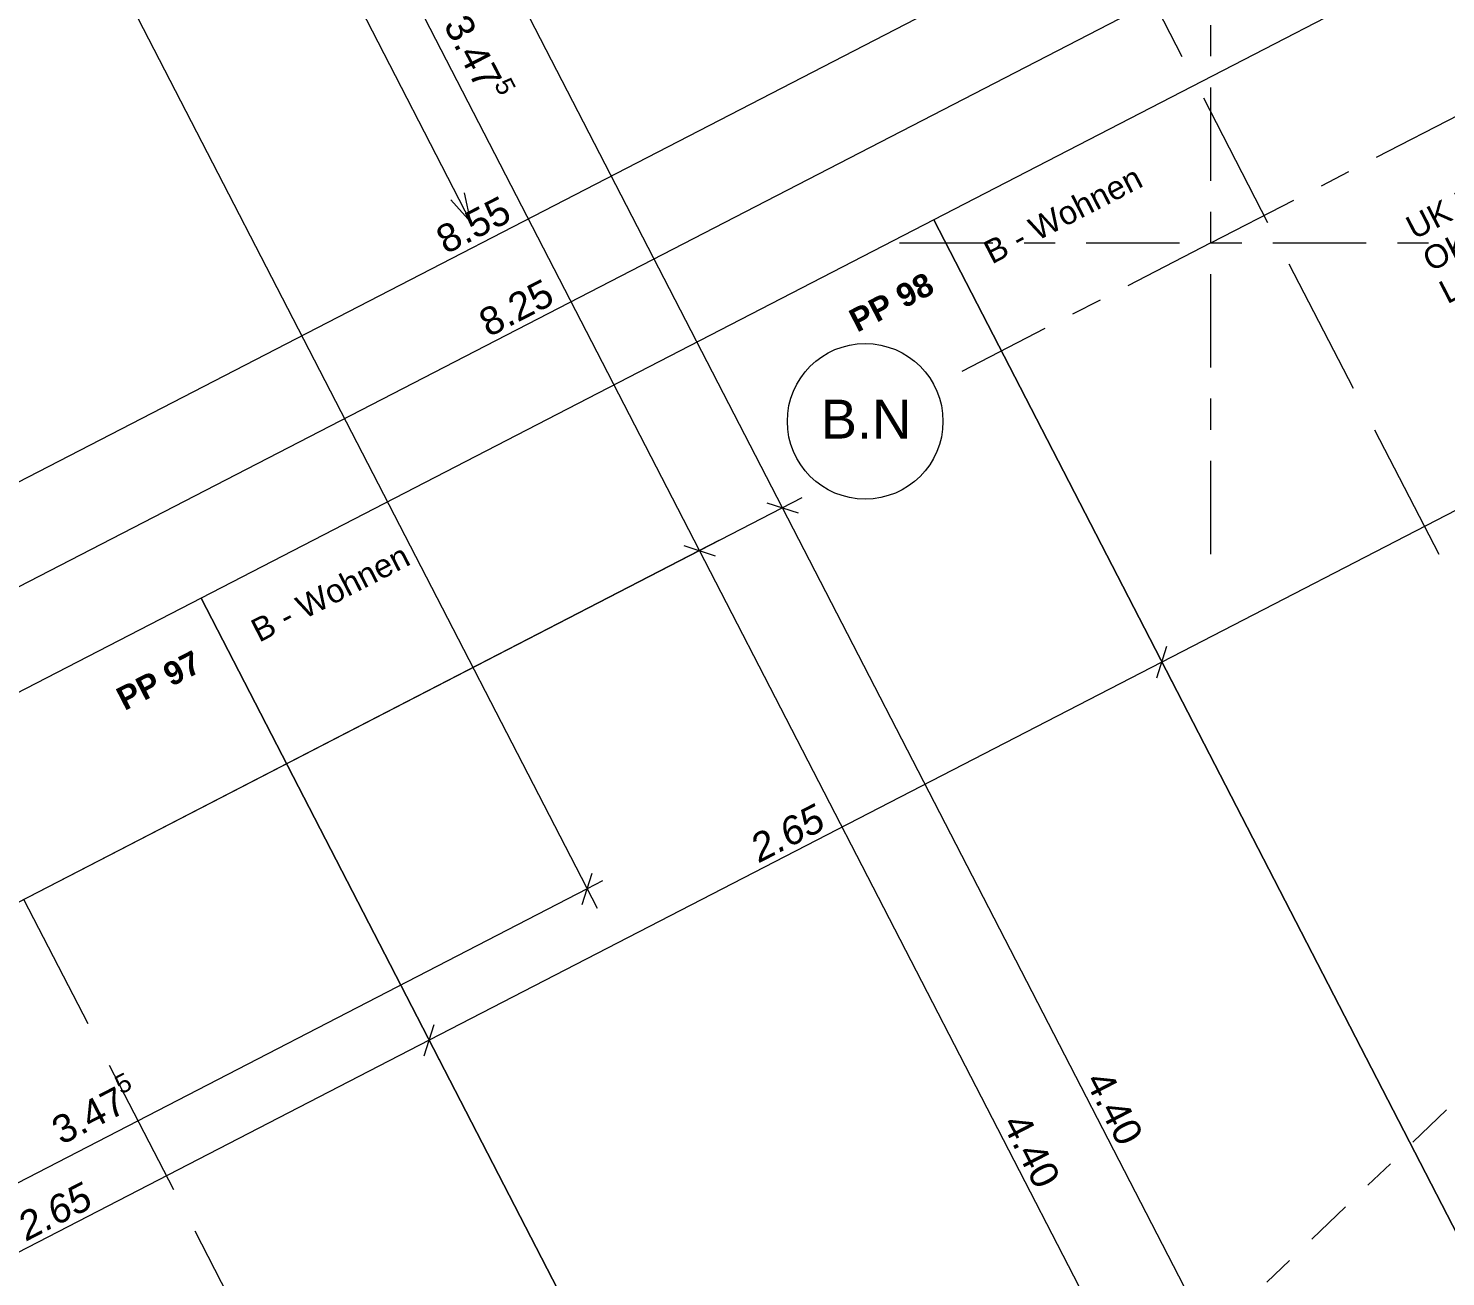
# Model space of a CAD drawing. Header units: metres. Extents: x 2688579.7 to 2688666, y 1281656.9 to 1281721.4.
# Drawn here: x 2688628.04 to 2688632.595, y 1281680.361 to 1281684.372 of the extents above; entities that cross this region are included whole.
import ezdxf

# ---------------------------------------------------------------- set-up
doc = ezdxf.new("R2010")
doc.units = ezdxf.units.M
doc.header["$PDMODE"] = 2
doc.header["$PDSIZE"] = -2
for name, pattern in [('Strich 9_3mm', [0.6, 0.45, -0.15]), ('Strichpunkt 3_1_1mm Achsen', [0.25, 0.15, -0.05, 0, -0.05]), ('Strichpunkt 6_1_1mm', [0.4, 0.3, -0.05, 0, -0.05])]:
    doc.linetypes.add(name, pattern=pattern)
for name, color, linetype in [('00 11 Geometer', 7, 'Continuous'), ('00 14 Achsen', 7, 'Continuous'), ('02 11 Fundamente', 7, 'Continuous'), ('02 12 Unterzüge_Deckenabsätze', 7, 'Continuous'), ('03 14 Rampen', 7, 'Continuous'), ('07 12 Bemassung innen', 7, 'Continuous'), ('07 13 Höhenkoten', 7, 'Continuous'), ('08 11 Beschriftung allgemein', 7, 'Continuous'), ('10 15 Sickerleitungen', 7, 'Continuous')]:
    doc.layers.add(name, color=color, linetype=linetype)
doc.styles.add('ERSTELLTER_STIL_1', font='arial.ttf')
doc.styles.add('ERSTELLTER_STIL_2', font='')
doc.styles.add('ERSTELLTER_STIL_3', font='')
doc.styles.get("Standard").update_dxf_attribs({"font": 'arial.ttf'})
doc.styles.get('ERSTELLTER_STIL_2').set_extended_font_data('Arial', italic=True)
doc.styles.get('ERSTELLTER_STIL_3').set_extended_font_data('Arial', bold=True)
doc.dimstyles.new('ERSTELLTER_STIL__13', dxfattribs={"dimtxt": 0.09, "dimasz": 0.07125, "dimexe": 0.18, "dimexo": 0.5, "dimgap": 0.09, "dimtad": 1, "dimzin": 0, "dimdsep": 46, "dimtxsty": 'ERSTELLTER_STIL_2', "dimblk": 'ARROWHEAD_6', "dimblk1": 'ARROWHEAD_6', "dimblk2": 'ARROWHEAD_6', "dimcen": 0.09, "dimclrd": 256, "dimclre": 256, "dimclrt": 256, "dimazin": 0, "dimtfac": 1, "dimtdec": 4, "dimtmove": 0, "dimatfit": 3, "dimfxl": 1, "dimtolj": 1, "dimtzin": 0, "dimarcsym": 0})
doc.dimstyles.new('ERSTELLTER_STIL__19', dxfattribs={"dimtxt": 0.18, "dimasz": 0.1824, "dimexe": 0.18, "dimexo": 0.0625, "dimgap": 0.09, "dimtad": 0, "dimtih": 1, "dimtoh": 1, "dimdec": 4, "dimzin": 0, "dimdsep": 46, "dimtxsty": 'Standard', "dimcen": 0.09, "dimadec": 0, "dimazin": 0, "dimtfac": 1, "dimtdec": 4, "dimtmove": 0, "dimatfit": 3, "dimldrblk": 'ARROWHEAD_12', "dimfxl": 1, "dimtolj": 1, "dimtzin": 0, "dimarcsym": 0})
doc.dimstyles.new('ERSTELLTER_STIL__2', dxfattribs={"dimtxt": 0.09, "dimasz": 0.07125, "dimexe": 0.18, "dimexo": 0.05, "dimgap": 0.09, "dimtad": 1, "dimzin": 0, "dimdsep": 46, "dimtxsty": 'ERSTELLTER_STIL_1', "dimblk": 'ARROWHEAD_6', "dimblk1": 'ARROWHEAD_6', "dimblk2": 'ARROWHEAD_6', "dimcen": 0.09, "dimclrd": 7, "dimclre": 7, "dimclrt": 7, "dimazin": 0, "dimtfac": 1, "dimtdec": 4, "dimtmove": 0, "dimatfit": 3, "dimfxl": 1, "dimtolj": 1, "dimtzin": 0, "dimarcsym": 0})
doc.dimstyles.new('ERSTELLTER_STIL__4', dxfattribs={"dimtxt": 0.09, "dimasz": 0.07125, "dimexe": 0.18, "dimexo": 0.05, "dimgap": 0.09, "dimtad": 1, "dimzin": 0, "dimdsep": 46, "dimtxsty": 'ERSTELLTER_STIL_1', "dimblk": 'ARROWHEAD_6', "dimblk1": 'ARROWHEAD_6', "dimblk2": 'ARROWHEAD_6', "dimcen": 0.09, "dimclrd": 7, "dimclre": 7, "dimclrt": 7, "dimazin": 0, "dimtfac": 1, "dimtdec": 4, "dimtmove": 2, "dimatfit": 3, "dimfxl": 1, "dimtolj": 1, "dimtzin": 0, "dimarcsym": 0})

# ---------------------------------------------------------------- blocks, each defined once
blk = doc.blocks.new('*D111')
at = {"layer": '07 12 Bemassung innen', "color": 7, "linetype": 'Continuous', "lineweight": 5, "transparency": 16777216}
for p, q in [((233.2878, 32.8839), (240.8857, 36.805)), ((233.9299, 31.6398), (233.2556, 32.9464)), ((227.3783, 29.8341), (233.2878, 32.8839)), ((227.4106, 29.7716), (225.8879, 32.7221))]:
    blk.add_line(p, q, dxfattribs=at)
at = {"layer": '07 12 Bemassung innen', "color": 7, "linetype": 'Continuous', "lineweight": 18, "transparency": 16777216}
for p, q in [((233.3039, 32.9344), (233.2717, 32.8334)), ((227.3944, 29.8846), (227.3622, 29.7836))]:
    blk.add_line(p, q, dxfattribs=at)
at = {"layer": '07 12 Bemassung innen', "color": 7, "lineweight": 18, "transparency": 16777216, "insert": (230.2184, 31.3201), "char_height": 0.09, "attachment_point": 7, "rotation": 27.2973, "style": 'ERSTELLTER_STIL_1'}
blk.add_mtext('\\A1;{\\pql;\\fArial|b0|i0|c0|p38;6.65}', dxfattribs=at)
blk = doc.blocks.new('ARROWHEAD_6')
at = {"color": 0, "linetype": 'Continuous', "lineweight": 0}
for p, q in [((0, 0), (-1, 0)), ((-0.5, -0.5), (0.5, 0.5))]:
    blk.add_line(p, q, dxfattribs=at)
blk = doc.blocks.new('*D112')
at = {"layer": '07 12 Bemassung innen', "color": 7, "linetype": 'Continuous', "lineweight": 5, "transparency": 16777216}
for p, q in [((240.8857, 36.805), (246.1277, 39.5103)), ((241.5277, 35.5609), (240.8534, 36.8675)), ((233.2878, 32.8839), (240.8857, 36.805))]:
    blk.add_line(p, q, dxfattribs=at)
at = {"layer": '07 12 Bemassung innen', "color": 7, "linetype": 'Continuous', "lineweight": 18, "transparency": 16777216}
for p, q in [((240.9018, 36.8555), (240.8695, 36.7545)), ((233.3039, 32.9344), (233.2717, 32.8334))]:
    blk.add_line(p, q, dxfattribs=at)
at = {"layer": '07 12 Bemassung innen', "color": 7, "lineweight": 18, "transparency": 16777216, "insert": (236.9721, 34.8055), "char_height": 0.09, "attachment_point": 7, "rotation": 27.2973, "style": 'ERSTELLTER_STIL_1'}
blk.add_mtext('\\A1;{\\pql;\\fArial|b0|i0|c0|p38;8.55}', dxfattribs=at)
blk = doc.blocks.new('*D198')
at = {"layer": '07 12 Bemassung innen', "color": 7, "linetype": 'Continuous', "lineweight": 18, "transparency": 16777216}
for p, q in [((235.166, 31.9824), (235.2671, 31.9501)), ((236.9546, 28.5167), (237.0556, 28.4844))]:
    blk.add_line(p, q, dxfattribs=at)
at = {"layer": '07 12 Bemassung innen', "color": 7, "linetype": 'Continuous', "lineweight": 5, "transparency": 16777216}
for p, q in [((237.0051, 28.5006), (235.2166, 31.9662)), ((237.0676, 28.5328), (236.9426, 28.4683)), ((237.1427, 28.234), (237.0051, 28.5006))]:
    blk.add_line(p, q, dxfattribs=at)
at = {"layer": '07 12 Bemassung innen', "color": 7, "lineweight": 18, "transparency": 16777216, "insert": (236.0719, 30.348), "char_height": 0.09, "attachment_point": 7, "rotation": 297.2973, "style": 'ERSTELLTER_STIL_1'}
blk.add_mtext('\\A1;{\\pql;\\fArial|b0|i0|c0|p38;3.90}', dxfattribs=at)
blk = doc.blocks.new('*D253')
at = {"layer": '07 12 Bemassung innen', "color": 7, "linetype": 'Continuous', "lineweight": 5, "transparency": 16777216}
for p, q in [((246.132, 39.1749), (241.1565, 36.6072)), ((241.1243, 36.6697), (241.7757, 35.4075)), ((241.1565, 36.6072), (240.89, 36.4696)), ((240.8577, 36.5321), (241.5091, 35.2699)), ((240.89, 36.4696), (233.5587, 32.6861))]:
    blk.add_line(p, q, dxfattribs=at)
at = {"layer": '07 12 Bemassung innen', "color": 7, "linetype": 'Continuous', "lineweight": 18, "transparency": 16777216}
for p, q in [((241.1404, 36.5567), (241.1727, 36.6577)), ((240.8738, 36.4191), (240.9061, 36.5201))]:
    blk.add_line(p, q, dxfattribs=at)
at = {"layer": '07 12 Bemassung innen', "color": 7, "lineweight": 18, "transparency": 16777216, "insert": (240.9543, 36.5231), "char_height": 0.09, "attachment_point": 7, "rotation": 27.2973, "style": 'ERSTELLTER_STIL_1'}
blk.add_mtext('\\A1;{\\pql;\\fArial|b0|i0|c0|p38;30}', dxfattribs=at)
blk = doc.blocks.new('*D254')
at = {"layer": '07 12 Bemassung innen', "color": 7, "linetype": 'Continuous', "lineweight": 18, "transparency": 16777216}
for p, q in [((240.8738, 36.4191), (240.9061, 36.5201)), ((233.5426, 32.6356), (233.5748, 32.7366))]:
    blk.add_line(p, q, dxfattribs=at)
at = {"layer": '07 12 Bemassung innen', "color": 7, "linetype": 'Continuous', "lineweight": 5, "transparency": 16777216}
for p, q in [((240.89, 36.4696), (233.5587, 32.6861)), ((233.5264, 32.7486), (234.1778, 31.4864)), ((233.5587, 32.6861), (233.2921, 32.5485))]:
    blk.add_line(p, q, dxfattribs=at)
at = {"layer": '07 12 Bemassung innen', "color": 7, "lineweight": 18, "transparency": 16777216, "insert": (237.1097, 34.5389), "char_height": 0.09, "attachment_point": 7, "rotation": 27.2973, "style": 'ERSTELLTER_STIL_1'}
blk.add_mtext('\\A1;{\\pql;\\fArial|b0|i0|c0|p38;8.25}', dxfattribs=at)
blk = doc.blocks.new('*D456')
at = {"layer": '07 12 Bemassung innen', "color": 7, "linetype": 'Continuous', "lineweight": 5, "transparency": 16777216}
for p, q in [((239.8047, 29.9454), (237.7867, 33.8554)), ((239.8672, 29.9776), (239.7422, 29.9131)), ((239.9423, 29.6788), (239.8047, 29.9454)), ((240.0048, 29.711), (239.8798, 29.6465)), ((239.9681, 29.6288), (239.9423, 29.6788))]:
    blk.add_line(p, q, dxfattribs=at)
at = {"layer": '07 12 Bemassung innen', "color": 7, "linetype": 'Continuous', "lineweight": 18, "transparency": 16777216}
for p, q in [((239.7542, 29.9615), (239.8552, 29.9293)), ((239.8918, 29.6949), (239.9928, 29.6627))]:
    blk.add_line(p, q, dxfattribs=at)
at = {"layer": '07 12 Bemassung innen', "color": 7, "lineweight": 18, "transparency": 16777216, "insert": (239.8582, 29.881), "char_height": 0.09, "attachment_point": 7, "rotation": 297.2982, "style": 'ERSTELLTER_STIL_1'}
blk.add_mtext('\\A1;{\\pql;\\fArial|b0|i0|c0|p38;30}', dxfattribs=at)
blk = doc.blocks.new('*D457')
at = {"layer": '07 12 Bemassung innen', "color": 7, "linetype": 'Continuous', "lineweight": 5, "transparency": 16777216}
for p, q in [((237.8492, 33.8876), (234.0159, 31.9092)), ((239.8047, 29.9454), (237.7867, 33.8554)), ((239.8672, 29.9776), (239.7422, 29.9131))]:
    blk.add_line(p, q, dxfattribs=at)
at = {"layer": '07 12 Bemassung innen', "color": 7, "linetype": 'Continuous', "lineweight": 18, "transparency": 16777216}
for p, q in [((237.7362, 33.8715), (237.8373, 33.8393)), ((239.7542, 29.9615), (239.8552, 29.9293))]:
    blk.add_line(p, q, dxfattribs=at)
at = {"layer": '07 12 Bemassung innen', "color": 7, "lineweight": 18, "transparency": 16777216, "insert": (238.7568, 32.015), "char_height": 0.09, "attachment_point": 7, "rotation": 297.2982, "style": 'ERSTELLTER_STIL_1'}
blk.add_mtext('\\A1;{\\pql;\\fArial|b0|i0|c0|p38;4.40}', dxfattribs=at)
blk = doc.blocks.new('*D458')
at = {"layer": '07 12 Bemassung innen', "color": 7, "linetype": 'Continuous', "lineweight": 5, "transparency": 16777216}
for p, q in [((236.193, 36.9434), (234.5997, 40.0307)), ((236.2555, 36.9757), (235.5093, 36.5906)), ((237.7867, 33.8554), (236.193, 36.9434)), ((237.8492, 33.8876), (234.0159, 31.9092))]:
    blk.add_line(p, q, dxfattribs=at)
at = {"layer": '07 12 Bemassung innen', "color": 7, "linetype": 'Continuous', "lineweight": 18, "transparency": 16777216}
for p, q in [((236.1425, 36.9595), (236.2435, 36.9273)), ((237.7362, 33.8715), (237.8373, 33.8393))]:
    blk.add_line(p, q, dxfattribs=at)
at = {"layer": '07 12 Bemassung innen', "color": 7, "lineweight": 18, "transparency": 16777216, "insert": (236.9393, 35.5334), "char_height": 0.09, "attachment_point": 7, "rotation": 297.2982, "style": 'ERSTELLTER_STIL_1'}
blk.add_mtext('\\A1;{\\pql;\\fArial|b0|i0|c0|p38;3.47\\fArial|b0|i0|c0|p38;\\A1{\\H.66x;\\S5^  ;}}', dxfattribs=at)
blk = doc.blocks.new('*D463')
at = {"layer": '07 12 Bemassung innen', "color": 7, "linetype": 'Continuous', "lineweight": 5, "transparency": 16777216}
for p, q in [((240.0713, 30.083), (238.0533, 33.993)), ((240.1338, 30.1152), (240.0088, 30.0507)), ((240.2089, 29.8164), (240.0713, 30.083)), ((240.2714, 29.8486), (240.1464, 29.7841)), ((240.2347, 29.7664), (240.2089, 29.8164))]:
    blk.add_line(p, q, dxfattribs=at)
at = {"layer": '07 12 Bemassung innen', "color": 7, "linetype": 'Continuous', "lineweight": 18, "transparency": 16777216}
for p, q in [((240.0208, 30.0991), (240.1218, 30.0668)), ((240.1584, 29.8325), (240.2594, 29.8003))]:
    blk.add_line(p, q, dxfattribs=at)
at = {"layer": '07 12 Bemassung innen', "color": 7, "lineweight": 18, "transparency": 16777216, "insert": (240.1248, 30.0186), "char_height": 0.09, "attachment_point": 7, "rotation": 297.2982, "style": 'ERSTELLTER_STIL_1'}
blk.add_mtext('\\A1;{\\pql;\\fArial|b0|i0|c0|p38;30}', dxfattribs=at)
blk = doc.blocks.new('*D464')
at = {"layer": '07 12 Bemassung innen', "color": 7, "linetype": 'Continuous', "lineweight": 5, "transparency": 16777216}
for p, q in [((238.1158, 34.0252), (234.0159, 31.9092)), ((240.0713, 30.083), (238.0533, 33.993)), ((240.1338, 30.1152), (240.0088, 30.0507))]:
    blk.add_line(p, q, dxfattribs=at)
at = {"layer": '07 12 Bemassung innen', "color": 7, "linetype": 'Continuous', "lineweight": 18, "transparency": 16777216}
for p, q in [((238.0028, 34.0091), (238.1039, 33.9768)), ((240.0208, 30.0991), (240.1218, 30.0668))]:
    blk.add_line(p, q, dxfattribs=at)
at = {"layer": '07 12 Bemassung innen', "color": 7, "lineweight": 18, "transparency": 16777216, "insert": (239.0234, 32.1526), "char_height": 0.09, "attachment_point": 7, "rotation": 297.2982, "style": 'ERSTELLTER_STIL_1'}
blk.add_mtext('\\A1;{\\pql;\\fArial|b0|i0|c0|p38;4.40}', dxfattribs=at)
blk = doc.blocks.new('*D465')
at = {"layer": '07 12 Bemassung innen', "color": 7, "linetype": 'Continuous', "lineweight": 5, "transparency": 16777216}
for p, q in [((234.9287, 40.2006), (231.0955, 38.2222)), ((238.0533, 33.993), (234.8663, 40.1683)), ((238.1158, 34.0252), (234.0159, 31.9092)), ((240.0713, 30.083), (238.0533, 33.993))]:
    blk.add_line(p, q, dxfattribs=at)
at = {"layer": '07 12 Bemassung innen', "color": 7, "linetype": 'Continuous', "lineweight": 18, "transparency": 16777216}
for p, q in [((234.8157, 40.1844), (234.9168, 40.1522)), ((238.0028, 34.0091), (238.1039, 33.9768))]:
    blk.add_line(p, q, dxfattribs=at)
at = {"layer": '07 12 Bemassung innen', "color": 7, "lineweight": 18, "transparency": 16777216, "insert": (236.3508, 37.4118), "char_height": 0.09, "attachment_point": 7, "rotation": 297.2982, "style": 'ERSTELLTER_STIL_1'}
blk.add_mtext('\\A1;{\\pql;\\fArial|b0|i0|c0|p38;6.95}', dxfattribs=at)
blk = doc.blocks.new('*D466')
at = {"layer": '07 12 Bemassung innen', "color": 7, "linetype": 'Continuous', "lineweight": 5, "transparency": 16777216}
for p, q in [((232.9105, 44.1111), (232.7855, 44.0466)), ((234.8663, 40.1683), (232.848, 44.0789)), ((238.0533, 33.993), (234.8663, 40.1683))]:
    blk.add_line(p, q, dxfattribs=at)
at = {"layer": '07 12 Bemassung innen', "color": 7, "linetype": 'Continuous', "lineweight": 18, "transparency": 16777216}
for p, q in [((232.7975, 44.095), (232.8985, 44.0627)), ((234.8157, 40.1844), (234.9168, 40.1522))]:
    blk.add_line(p, q, dxfattribs=at)
at = {"layer": '07 12 Bemassung innen', "color": 7, "lineweight": 18, "transparency": 16777216, "insert": (233.8182, 42.2382), "char_height": 0.09, "attachment_point": 7, "rotation": 297.2982, "style": 'ERSTELLTER_STIL_1'}
blk.add_mtext('\\A1;{\\pql;\\fArial|b0|i0|c0|p38;4.40}', dxfattribs=at)
blk = doc.blocks.new('*D468')
at = {"layer": '07 12 Bemassung innen', "color": 7, "linetype": 'Continuous', "lineweight": 5, "transparency": 16777216}
for p, q in [((235.4878, 36.5232), (237.4578, 32.7062)), ((237.4255, 32.7687), (234.3383, 31.1754)), ((237.4755, 32.7945), (237.4255, 32.7687)), ((234.3383, 31.1754), (234.0717, 31.0378))]:
    blk.add_line(p, q, dxfattribs=at)
at = {"layer": '07 12 Bemassung innen', "color": 7, "linetype": 'Continuous', "lineweight": 18, "transparency": 16777216}
for p, q in [((237.4094, 32.7182), (237.4417, 32.8192)), ((234.3222, 31.1249), (234.3545, 31.2259))]:
    blk.add_line(p, q, dxfattribs=at)
at = {"layer": '07 12 Bemassung innen', "color": 7, "lineweight": 18, "transparency": 16777216, "insert": (235.748, 31.9214), "char_height": 0.09, "attachment_point": 7, "rotation": 27.2982, "style": 'ERSTELLTER_STIL_1'}
blk.add_mtext('\\A1;{\\pql;\\fArial|b0|i0|c0|p38;3.47\\fArial|b0|i0|c0|p38;\\A1{\\H.66x;\\S5^  ;}}', dxfattribs=at)
blk = doc.blocks.new('*D536')
at = {"layer": '07 12 Bemassung innen', "color": 253, "linetype": 'Continuous', "lineweight": 13, "true_color": 0x9f9f9f, "transparency": 16777216}
for p, q in [((241.5955, 34.7754), (241.66, 34.6504)), ((241.6116, 34.6624), (241.6439, 34.7634)), ((241.7611, 34.7817), (241.6278, 34.7129)), ((241.6278, 34.7129), (239.2729, 33.4976)), ((239.2406, 33.5601), (239.3051, 33.4351)), ((239.2567, 33.4471), (239.289, 33.5481)), ((239.2729, 33.4976), (236.9179, 32.2823))]:
    blk.add_line(p, q, dxfattribs=at)
at = {"layer": '07 12 Bemassung innen', "color": 253, "lineweight": 13, "true_color": 0x9f9f9f, "transparency": 16777216, "char_height": 0.09, "attachment_point": 7, "rotation": 27.2969, "style": 'ERSTELLTER_STIL_2'}
for s, insert in [('\\A1;{\\pql;\\fArial|b0|i1|c0|p38;15}', (241.4648, 34.649)), ('\\A1;{\\pql;\\fArial|b0|i1|c0|p38;2.65}', (240.3357, 34.0663))]:
    blk.add_mtext(s, dxfattribs=dict(at, insert=insert))
blk = doc.blocks.new('*D537')
at = {"layer": '07 12 Bemassung innen', "color": 253, "linetype": 'Continuous', "lineweight": 13, "true_color": 0x9f9f9f, "transparency": 16777216}
for p, q in [((239.2567, 33.4471), (239.289, 33.5481)), ((239.2729, 33.4976), (236.9179, 32.2823)), ((236.9018, 32.2318), (236.9341, 32.3328))]:
    blk.add_line(p, q, dxfattribs=at)
at = {"layer": '07 12 Bemassung innen', "color": 253, "lineweight": 13, "true_color": 0x9f9f9f, "transparency": 16777216, "insert": (237.9808, 32.851), "char_height": 0.09, "attachment_point": 7, "rotation": 27.2969, "style": 'ERSTELLTER_STIL_2'}
blk.add_mtext('\\A1;{\\pql;\\fArial|b0|i1|c0|p38;2.65}', dxfattribs=at)
blk = doc.blocks.new('*D538')
at = {"layer": '07 12 Bemassung innen', "color": 253, "linetype": 'Continuous', "lineweight": 13, "true_color": 0x9f9f9f, "transparency": 16777216}
for p, q in [((239.2729, 33.4976), (236.9179, 32.2823)), ((236.8857, 32.3448), (236.9502, 32.2198)), ((236.9018, 32.2318), (236.9341, 32.3328)), ((236.9179, 32.2823), (234.563, 31.067)), ((234.5308, 31.1295), (234.5953, 31.0045)), ((234.5469, 31.0165), (234.5792, 31.1175)), ((234.563, 31.067), (234.2965, 30.9294))]:
    blk.add_line(p, q, dxfattribs=at)
at = {"layer": '07 12 Bemassung innen', "color": 253, "lineweight": 13, "true_color": 0x9f9f9f, "transparency": 16777216, "insert": (235.6258, 31.6357), "char_height": 0.09, "attachment_point": 7, "rotation": 27.2969, "style": 'ERSTELLTER_STIL_2'}
blk.add_mtext('\\A1;{\\pql;\\fArial|b0|i1|c0|p38;2.65}', dxfattribs=at)
blk = doc.blocks.new('ARROWHEAD_12')
at = {"color": 0, "linetype": 'Continuous', "lineweight": 0}
blk.add_line((0, 0), (-1, 0), dxfattribs=at)
at = {"color": 0, "linetype": 'Continuous', "lineweight": 0, "const_width": 0.25, "flags": 128}
for points in [[(0.125, 0, 0.414214), (0, 0.125)], [(-0.125, 0, 0.414214), (0, -0.125)]]:
    blk.add_lwpolyline(points, format="xyb", dxfattribs=at)
at = {"color": 0, "linetype": 'Continuous', "lineweight": 0}
blk.add_circle((0, 0), 0.25, dxfattribs=at)
blk = doc.blocks.new('A$C08e27e3d')
at = {"layer": '00 11 Geometer', "color": 250, "linetype": 'Continuous', "lineweight": 13, "true_color": 0x3f3f3f}
blk.add_open_spline([(61.1024, 48.4842), (56.7735, 47.3408), (52.4636, 46.1654), (48.1347, 45.022), (44.678, 44.109), (41.2024, 43.228), (37.7457, 42.315), (37.7457, 42.315), (36.511, 46.2983), (35.8937, 48.29), (35.8937, 48.29), (32.7797, 46.7253), (31.2227, 45.943), (31.2227, 45.943), (21.4427, 43.8217), (16.5527, 42.761), (16.5527, 42.761), (7.358, 41.145), (2.7607, 40.337), (2.7607, 40.337), (2.8527, 38.8203), (2.8987, 38.062), (2.8987, 38.062), (4.8573, 28.42), (5.8367, 23.599), (5.8367, 23.599), (7.25, 21.697), (7.9567, 20.746), (7.9567, 20.746), (10.0487, 18.484), (11.0947, 17.353), (11.0947, 17.353), (13.3607, 15.2537), (14.4937, 14.204), (14.4937, 14.204), (16.143, 13), (16.9677, 12.398), (16.9677, 12.398), (20.3197, 9.7767), (21.9957, 8.466), (21.9957, 8.466), (24.6377, 6.944), (25.9587, 6.183), (25.9587, 6.183), (28.6093, 5.3337), (29.8403, 4.9574), (31.0712, 4.5812), (32.3963, 4.2851), (33.8154, 4.0693), (35.2346, 3.8534), (36.5267, 3.7447), (37.6917, 3.743), (38.8567, 3.7413), (39.7704, 3.7444), (40.433, 3.7523), (41.0955, 3.7601), (41.9579, 3.7965), (43.0202, 3.8615), (44.0825, 3.9265), (45.4172, 4.0562), (47.0242, 4.2505), (49.4347, 4.542), (51.8452, 4.8335), (54.2557, 5.125), (54.2557, 5.125), (66.345, 7.4217), (72.3897, 8.57), (72.3897, 8.57), (76.099, 9.5253), (77.9537, 10.003), (77.9537, 10.003), (81.433, 12.119), (83.1727, 13.177), (83.1727, 13.177), (79.772, 18.6823), (78.0717, 21.435), (77.2604, 22.7484), (76.449, 24.0617), (75.6377, 25.375), (75.6377, 25.375), (73.883, 28.157), (73.0057, 29.548), (71.2765, 32.2896), (69.5477, 35.0313), (67.8187, 37.773), (67.8187, 37.773), (61.1024, 48.4842), (61.1024, 48.4842)], degree=3, knots=[0, 0, 0, 0, 1, 1, 1, 2, 2, 2, 3, 3, 3, 4, 4, 4, 5, 5, 5, 6, 6, 6, 7, 7, 7, 8, 8, 8, 9, 9, 9, 10, 10, 10, 11, 11, 11, 12, 12, 12, 13, 13, 13, 14, 14, 14, 15, 15, 15, 16, 16, 16, 17, 17, 17, 18, 18, 18, 19, 19, 19, 20, 20, 20, 21, 21, 21, 22, 22, 22, 23, 23, 23, 24, 24, 24, 25, 25, 25, 26, 26, 26, 27, 27, 27, 28, 28, 28, 29, 29, 29, 29], dxfattribs=at)
at = {"layer": '00 14 Achsen', "color": 7, "linetype": 'Strichpunkt 6_1_1mm', "lineweight": 13}
for q in [(69.2001, 38.139), (48.0932, 27.2465)]:
    blk.add_line((48.9818, 27.7051), q, dxfattribs=at)
at = {"layer": '00 14 Achsen', "color": 7, "linetype": 'Continuous', "lineweight": 13}
blk.add_circle((47.871, 27.1319), 0.25, dxfattribs=at)
at = {"layer": '00 14 Achsen', "color": 7, "linetype": 'Strichpunkt 6_1_1mm', "lineweight": 13}
blk.add_point((48.9818, 27.7051), dxfattribs=at)
blk.add_point((48.9818, 27.7051), dxfattribs=at)
at = {"layer": '02 11 Fundamente', "color": 7, "linetype": 'Strich 9_3mm', "lineweight": 5}
for points in [[(51.9624, 31.0719), (48.4078, 29.2376), (50.2422, 25.683), (53.7968, 27.5174)], [(42.6444, 21.7619), (46.1989, 23.5963), (44.3646, 27.1508), (40.81, 25.3165)]]:
    blk.add_lwpolyline(points, close=True, dxfattribs=at)
at = {"layer": '02 12 Unterzüge_Deckenabsätze', "color": 7, "linetype": 'Strichpunkt 3_1_1mm Achsen', "lineweight": 5}
blk.add_line((45.4077, 20.7685), (65.4493, 39.9729), dxfattribs=at)
at = {"layer": '03 14 Rampen', "color": 253, "linetype": 'Continuous', "lineweight": 13, "true_color": 0x9f9f9f, "flags": 128}
for points in [[(48.0912, 27.7796), (50.3842, 23.3363), (52.7391, 24.5516), (50.4461, 28.9949)], [(48.0912, 27.7796), (45.7363, 26.5643), (48.0293, 22.1211), (50.3842, 23.3363)], [(45.7363, 26.5643), (43.3814, 25.349), (45.6744, 20.9058), (48.0293, 22.1211)]]:
    blk.add_lwpolyline(points, close=True, dxfattribs=at)
at = {"layer": '10 15 Sickerleitungen', "color": 8, "linetype": 'Continuous', "lineweight": 13}
for q in [(46.1454, 28.6608), (46.539, 27.8436), (46.5834, 27.8665)]:
    blk.add_line((46.604, 27.7722), q, dxfattribs=at)
at = {"layer": '00 14 Achsen', "color": 7, "lineweight": 5, "insert": (47.7281, 27.139), "char_height": 0.125, "attachment_point": 4, "style": 'ERSTELLTER_STIL_1'}
blk.add_mtext('\\A1;{\\pql;\\pt0;\\fArial|b0|i0|c0|p38;B.N}', dxfattribs=at)
at = {"layer": '07 13 Höhenkoten', "color": 7, "linetype": 'Continuous', "lineweight": 5, "insert": (49.6767, 27.6344), "char_height": 0.075, "attachment_point": 4, "rotation": 27.2973, "line_spacing_factor": 0.930849, "style": 'ERSTELLTER_STIL_1'}
blk.add_mtext('\\A1;{\\pql;\\pt0.46875;\\fArial|b0|i0|c0|p38;UK R.ST.^I\\fArial|b0|i0|c0|p38;-9.15\\fArial|b0|i0|c0|p38;=\\fArial|b0|i0|c0|p38; \\fArial|b0|i0|c0|p38;399.15\\P\\pql;\\pt0.46875;\\fArial|b0|i0|c0|p38;OK R.ST.^I\\fArial|b0|i0|c0|p38;-6.57\\fArial|b0|i0|c0|p38;= \\fArial|b0|i0|c0|p38;401.73\\P\\pql;\\pt0.46875;\\fArial|b0|i0|c0|p38;Länge      ^I\\fArial|b0|i0|c0|p38;2.58}', dxfattribs=at)
at = {"layer": '08 11 Beschriftung allgemein', "color": 253, "linetype": 'Continuous', "lineweight": 13, "true_color": 0x9f9f9f, "char_height": 0.075, "rotation": 27.2913}
for s, insert, attachment_point, style in [('\\A1;{\\pql;\\fArial|b0|i0|c0|p38;B\\fArial|b0|i0|c0|p38; - Wohnen}', (48.2785, 27.6346), 7, 'ERSTELLTER_STIL_1'), ('\\A1;{\\pqr;\\fArial|b1|i0|c0|p38;PP \\fArial|b1|i0|c0|p38;98}', (48.0996, 27.5462), 9, 'ERSTELLTER_STIL_3'), ('\\A1;{\\pql;\\fArial|b0|i0|c0|p38;B\\fArial|b0|i0|c0|p38; - Wohnen}', (45.9236, 26.4194), 7, 'ERSTELLTER_STIL_1'), ('\\A1;{\\pqr;\\fArial|b1|i0|c0|p38;PP 9\\fArial|b1|i0|c0|p38;7}', (45.7447, 26.3309), 9, 'ERSTELLTER_STIL_3')]:
    blk.add_mtext(s, dxfattribs=dict(at, insert=insert, attachment_point=attachment_point, style=style))
at = {"layer": '07 12 Bemassung innen', "color": 7, "linetype": 'Continuous', "lineweight": 5}
for base, p1, p2, angle, dimstyle, picture, middle, turn in [((42.3997, 36.9399), (40.6027, 31.0603), (45.1379, 38.3531), 117.2982, 'ERSTELLTER_STIL__2', '*D466', (43.4635, 35.016), 297.2982), ((44.4179, 33.0293), (43.5231, 24.7473), (40.6027, 31.0603), 117.2982, 'ERSTELLTER_STIL__4', '*D465', (45.9961, 30.1896), 297.2982), ((45.7447, 29.8044), (43.5231, 24.7473), (45.0166, 29.4287), 117.2982, 'ERSTELLTER_STIL__2', '*D458', (46.6417, 28.2038), 297.2982), ((50.4373, 29.666), (43.5045, 24.4564), (51.1023, 28.3775), 27.2973, 'ERSTELLTER_STIL__2', '*D112', (46.607, 27.7601), 27.2973), ((50.4416, 29.3306), (51.3503, 28.2241), (51.0837, 28.0865), 207.2973, 'ERSTELLTER_STIL__2', '*D253', (50.5463, 29.4555), 27.2973), ((42.8395, 25.7449), (35.4166, 25.6276), (43.5045, 24.4564), 27.2973, 'ERSTELLTER_STIL__2', '*D111', (39.8533, 24.2747), 27.2973), ((43.89, 24.0364), (45.0166, 29.4287), (43.5231, 24.7473), 207.2982, 'ERSTELLTER_STIL__2', '*D468', (45.4902, 24.9332), 27.2982), ((43.1104, 25.5471), (51.0837, 28.0865), (43.7524, 24.303), 207.2973, 'ERSTELLTER_STIL__2', '*D254', (46.7446, 27.4935), 27.2973), ((47.605, 26.854), (48.5345, 22.3822), (43.5231, 24.7473), 117.2982, 'ERSTELLTER_STIL__2', '*D464', (48.6687, 24.9304), 297.2982), ((49.623, 22.944), (48.6721, 22.1157), (48.5345, 22.3822), 117.2982, 'ERSTELLTER_STIL__2', '*D463', (49.7479, 22.8393), 297.2982), ((47.3384, 26.7164), (48.5345, 22.3822), (43.5231, 24.7473), 117.2982, 'ERSTELLTER_STIL__2', '*D457', (48.4021, 24.7928), 297.2982), ((49.3564, 22.8064), (48.6721, 22.1157), (48.5345, 22.3822), 117.2982, 'ERSTELLTER_STIL__2', '*D456', (49.4813, 22.7017), 297.2982), ((44.7682, 24.8272), (48.5345, 22.3822), (43.7524, 24.303), 117.2973, 'ERSTELLTER_STIL__2', '*D198', (45.7172, 23.1258), 297.2973)]:
    dim = blk.add_linear_dim(base=base, p1=p1, p2=p2, angle=angle, dimstyle=dimstyle, dxfattribs=at)
    dim.commit()
    dim.dimension.update_dxf_attribs({"geometry": picture, "text_midpoint": middle, "dimtype": 128, "text_rotation": turn, "insert": (-190.4483, -7.139)})
at = {"layer": '07 12 Bemassung innen', "color": 253, "linetype": 'Continuous', "lineweight": 13, "true_color": 0x9f9f9f}
for base, p1, p2, picture, middle in [((48.8245, 26.3586), (50.4461, 28.9949), (48.0912, 27.7796), '*D536', (49.9706, 27.0209)), ((46.4696, 25.1433), (48.0912, 27.7796), (45.7363, 26.5643), '*D537', (47.6157, 25.8056)), ((44.1147, 23.928), (45.7363, 26.5643), (43.3814, 25.349), '*D538', (45.2608, 24.5903))]:
    dim = blk.add_linear_dim(base=base, p1=p1, p2=p2, angle=207.2969, dimstyle='ERSTELLTER_STIL__13', dxfattribs=at)
    dim.commit()
    dim.dimension.update_dxf_attribs({"geometry": picture, "text_midpoint": middle, "dimtype": 128, "text_rotation": 27.2969, "insert": (-190.4483, -7.139)})
at = {"layer": '07 13 Höhenkoten', "color": 7, "linetype": 'Continuous', "lineweight": 5, "annotation_type": 0, "has_hookline": 1, "hookline_direction": 1, "text_width": 1.2421, "horizontal_direction": (0.888639, 0.458607, 0)}
blk.add_leader([(51.1023, 28.3775), (49.7567, 27.6757)], dimstyle='ERSTELLTER_STIL__19', dxfattribs=at)

msp = doc.modelspace()

# ---------------------------------------------------------------- block references
msp.add_blockref('A$C08e27e3d', (2688582.8583, 1281655.977))

doc.saveas('drawing.dxf')
